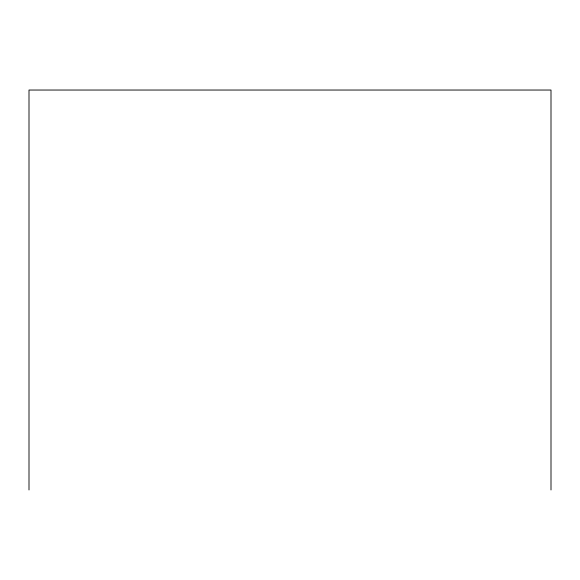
<?xml version="1.0" encoding="UTF-8"?>
<svg xmlns="http://www.w3.org/2000/svg" width="580" height="580" viewBox="0 0 580 580"><rect width="100%" height="100%" fill="white"/><g stroke="black" fill="none" stroke-linecap="round" stroke-linejoin="round"><path stroke-width="0.87" d="M551 489.962L551 90.038L29 90.038L29 489.962"/></g></svg>
